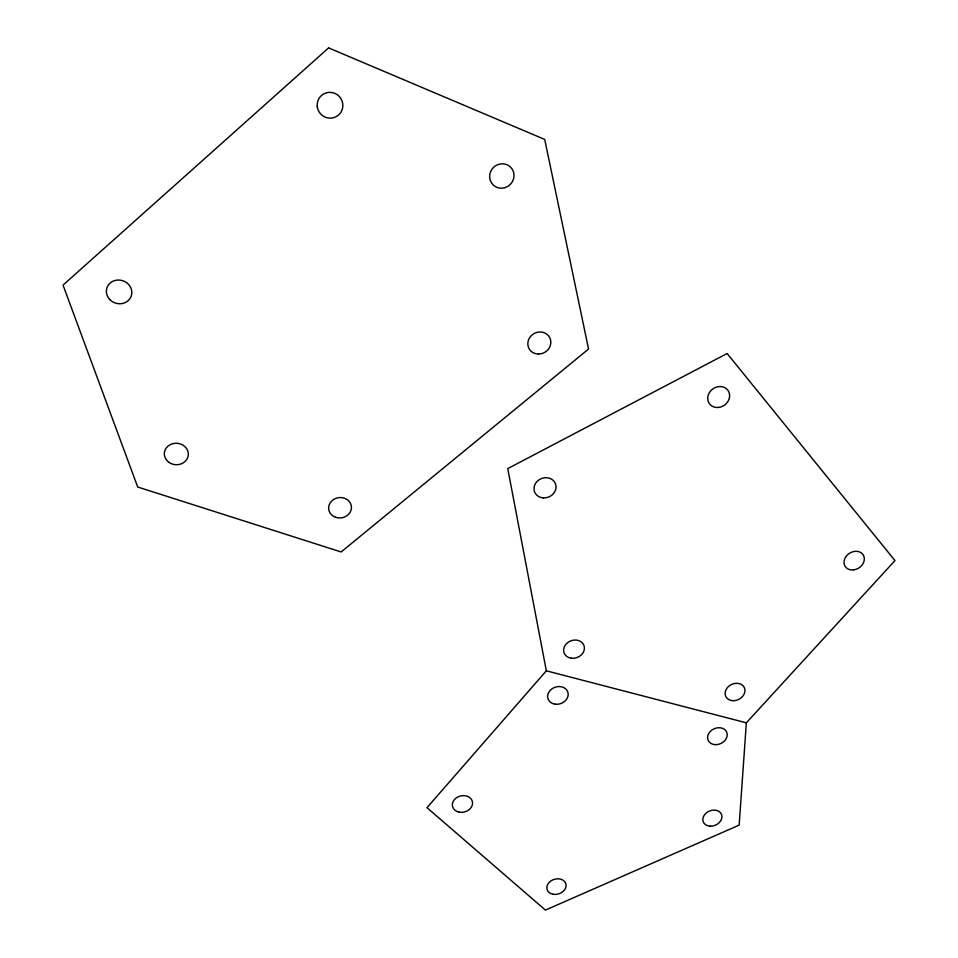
<?xml version="1.0" encoding="UTF-8"?>
<svg xmlns="http://www.w3.org/2000/svg" width="958" height="958" viewBox="0 0 958 958"><rect width="100%" height="100%" fill="white"/><g stroke="black" fill="none" stroke-linecap="round" stroke-linejoin="round"><path stroke-width="1.44" d="M746.354 722.823L739.157 825.113L545.425 910.1L426.993 807.69L546.335 670.816L507.752 468.606L727.122 353.514L894.964 560.574L746.354 722.823L546.335 670.816M328.606 47.9L63.036 285.113L137.701 487.011L341.144 551.964L588.559 349.035L544.707 139.425L328.606 47.9M504.794 187.684A12.43 11.939 -45.9 0 0 510.578 167.159A12.43 11.939 -45.9 0 0 490.113 173.123A12.43 11.939 -45.9 0 0 504.794 187.684M538.528 354.053A11.736 10.825 -29.1 0 0 549.688 337.503A11.736 10.825 -29.1 0 0 529.786 337.479A11.736 10.825 -29.1 0 0 538.528 354.053M335.539 517.284A11.436 10.203 -8.2 0 0 351.37 506.207A11.436 10.203 -8.2 0 0 333.192 499.765A11.436 10.203 -8.2 0 0 335.539 517.284M169.063 462.439A12.023 10.742 4.6 0 0 188.235 455.517A12.023 10.742 4.6 0 0 171.662 444.009A12.023 10.742 4.6 0 0 169.063 462.439M109.727 299.483A12.837 11.771 18 0 0 131.258 296.01A12.837 11.771 18 0 0 116.313 280.191A12.837 11.771 18 0 0 109.727 299.483M317.23 106.242A12.957 12.765 53.5 0 0 337.42 115.894A12.957 12.765 53.5 0 0 335.408 93.633A12.957 12.765 53.5 0 0 317.23 106.242M853.554 569.902A10.694 8.718 -32.8 0 0 863.242 554.981A10.694 8.718 -32.8 0 0 845.698 557.005A10.694 8.718 -32.8 0 0 853.554 569.902M732.822 700.681A10.287 8.299 -25.8 0 0 744.534 688.072A10.287 8.299 -25.8 0 0 727.757 687.209A10.287 8.299 -25.8 0 0 732.822 700.681M571.184 658.182A10.598 8.897 -20.6 0 0 584.105 645.932A10.598 8.897 -20.6 0 0 566.765 643.393A10.598 8.897 -20.6 0 0 571.184 658.182M543.15 497.885A11.197 9.915 -22.9 0 0 555.353 483.491A11.197 9.915 -22.9 0 0 536.552 482.018A11.197 9.915 -22.9 0 0 543.15 497.885M718.464 407.449A11.424 9.987 -35.4 0 0 728.296 390.852A11.424 9.987 -35.4 0 0 709.315 392.756A11.424 9.987 -35.4 0 0 718.464 407.449M710.321 826.167A9.855 7.664 -22.8 0 0 721.506 814.396A9.855 7.664 -22.8 0 0 705.339 813.845A9.855 7.664 -22.8 0 0 710.321 826.167M552.982 894.245A9.808 7.604 -17.2 0 0 565.974 884.306A9.808 7.604 -17.2 0 0 550.395 881.312A9.808 7.604 -17.2 0 0 552.982 894.245M459.062 812.121A10.227 8.227 -14.5 0 0 472.402 801.606A10.227 8.227 -14.5 0 0 455.888 798.218A10.227 8.227 -14.5 0 0 459.062 812.121M555.149 704.19A10.466 8.67 -19.2 0 0 567.866 692.215A10.466 8.67 -19.2 0 0 550.706 689.844A10.466 8.67 -19.2 0 0 555.149 704.19M715.255 744.653A10.143 8.095 -24.3 0 0 726.763 732.331A10.143 8.095 -24.3 0 0 710.165 731.577A10.143 8.095 -24.3 0 0 715.255 744.653"/></g></svg>
